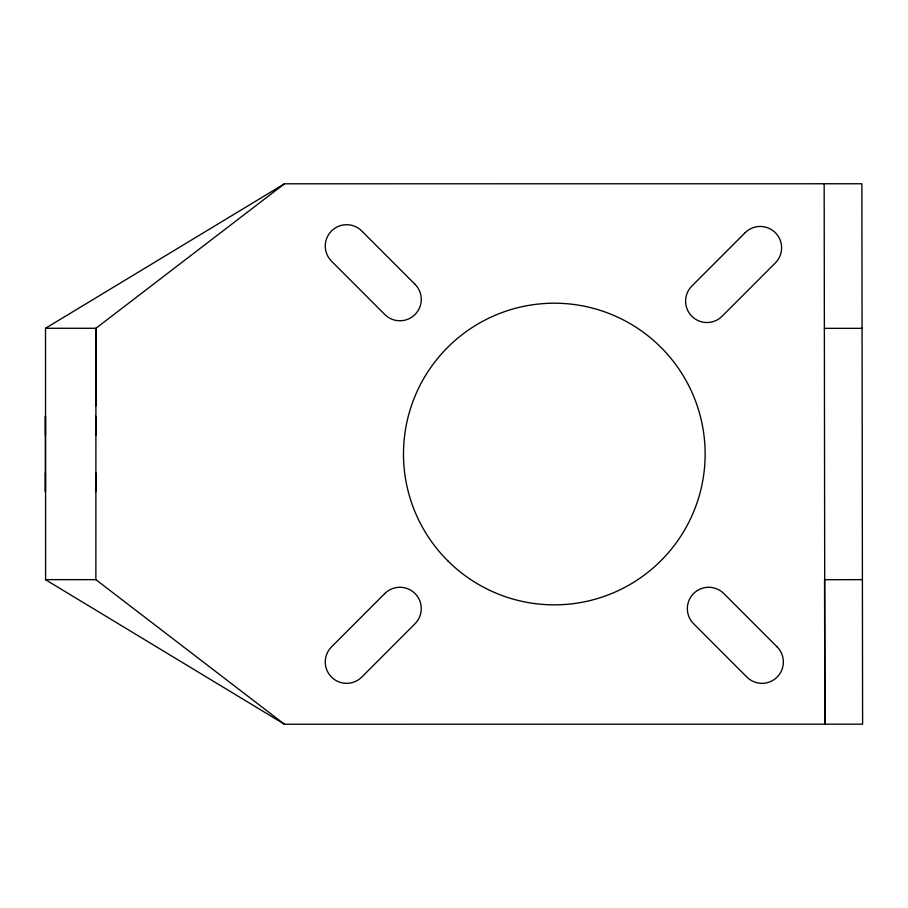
<?xml version="1.0" encoding="UTF-8"?>
<svg xmlns="http://www.w3.org/2000/svg" width="908" height="908" viewBox="0 0 908 908"><rect width="100%" height="100%" fill="white"/><g stroke="black" fill="none" stroke-linecap="round" stroke-linejoin="round"><path stroke-width="1.36" d="M45.593 579.644L45.514 328.276L284.454 183.802L861.874 183.757L862.6 724.175L284.454 724.244L45.423 579.644L95.862 579.656L95.93 328.287L284.454 183.802M95.794 405.955L95.93 328.287L45.65 328.276M95.839 421.301L95.851 416.25L95.862 435.102M95.839 486.609L95.828 491.659L95.817 472.807M95.862 579.656L284.454 724.244M862.452 579.644L824.532 579.713L824.895 724.244L824.169 183.802M824.419 328.344L862.089 328.344M45.445 435.091L45.434 416.239L45.411 491.648L45.4 472.796M384.799 593.526L331.499 646.893A21.372 21.372 0 0 0 331.522 677.107A21.372 21.372 0 0 0 361.736 677.096L415.013 623.739A21.372 21.372 0 0 0 415.013 593.526A21.372 21.372 0 0 0 384.799 593.526M745.139 232.698L691.839 286.065A21.372 21.372 0 0 0 691.862 316.29A21.372 21.372 0 0 0 722.076 316.268L775.353 262.923A21.372 21.372 0 0 0 775.353 232.698A21.372 21.372 0 0 0 745.139 232.698M415.013 284.306L361.724 230.95A21.372 21.372 0 0 0 331.511 230.95A21.372 21.372 0 0 0 331.511 261.163L384.799 314.52A21.372 21.372 0 0 0 415.013 314.52A21.372 21.372 0 0 0 415.013 284.306M777.1 646.882L724.436 594.173A21.372 21.372 0 0 0 694.257 592.901A21.372 21.372 0 0 0 692.974 623.092L746.887 677.096A21.372 21.372 0 0 0 777.1 677.096A21.372 21.372 0 0 0 777.1 646.882M447.735 560.747A150.819 150.819 0 0 0 700.023 492.965A150.819 150.819 0 0 0 515.177 308.368A150.819 150.819 0 0 0 447.735 560.747"/></g></svg>
